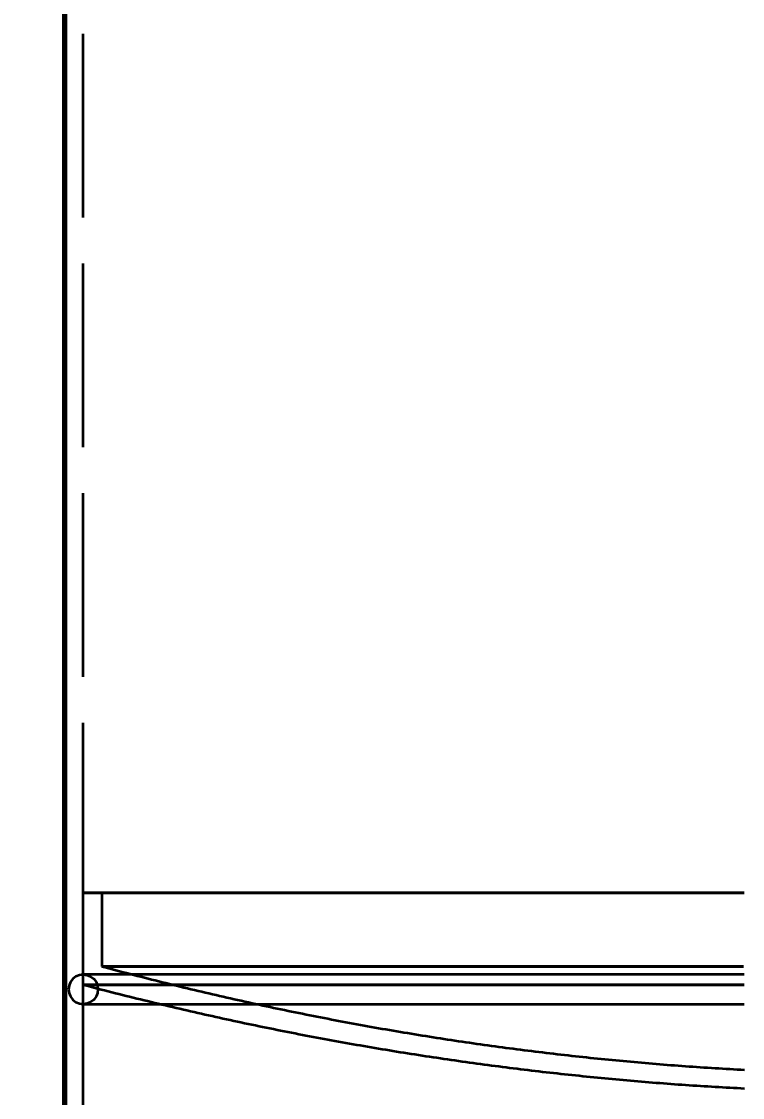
# Model space of a CAD drawing. Header units: millimetres. Extents: x 0 to 1554, y 0 to 420.
# Drawn here: x 108.08 to 123.77, y 189.59 to 213.02 of the extents above; entities that cross this region are included whole.
import ezdxf

# ---------------------------------------------------------------- set-up
doc = ezdxf.new("R2010")
doc.units = ezdxf.units.MM
doc.linetypes.add('IRAM-E-TRAZOS', pattern=[5, 4, -1])
for name, color, linetype, lineweight in [('01-VISIBLE', 7, 'CONTINUOUS', 70), ('02-OCULTA', 4, 'IRAM-E-TRAZOS', 35), ('04-COTA', 3, 'CONTINUOUS', 18)]:
    doc.layers.add(name, color=color, linetype=linetype, lineweight=lineweight)
doc.styles.add('ISO3098', font='isocpeur.ttf')
doc.dimstyles.new('FLAMA-IRAM', dxfattribs={"dimtxt": 3.5, "dimasz": 3.5, "dimexe": 2, "dimexo": 1.5, "dimgap": 1, "dimtad": 1, "dimdec": 1, "dimtxsty": 'ISO3098', "dimblk": 'IRAM_FLECHA', "dimblk1": 'IRAM_FLECHA', "dimblk2": 'IRAM_FLECHA', "dimcen": 2.5, "dimclrd": 256, "dimclre": 256, "dimclrt": 256, "dimazin": 3, "dimtfac": 1, "dimtmove": 0, "dimatfit": 3, "dimlwd": 18, "dimlwe": 18})

# ---------------------------------------------------------------- blocks, each defined once
blk = doc.blocks.new('IRAM_FLECHA')
blk.add_solid([(0, 0), (-1, 0.125), (-1, -0.125)])

msp = doc.modelspace()

# ---------------------------------------------------------------- linework, layer by layer
at = {"layer": '01-VISIBLE'}
msp.add_line((109.025, 188.75), (109.025, 285.162), dxfattribs=at)
at = {"layer": '02-OCULTA'}
for p, q in [((109.425, 188.75), (109.425, 285.162)), ((109.425, 192.05), (109.425, 194.05)), ((109.825, 194.05), (109.825, 192.45))]:
    msp.add_line(p, q, dxfattribs=at)
for points in [[(123.802, 194.05), (123.714, 194.05), (123.625, 194.05), (123.536, 194.05), (123.447, 194.05), (123.359, 194.05), (123.27, 194.05), (123.181, 194.05), (123.092, 194.05), (123.004, 194.05), (122.915, 194.05), (122.826, 194.05), (122.737, 194.05), (122.649, 194.05), (122.56, 194.05), (122.471, 194.05), (122.382, 194.05), (122.294, 194.05), (122.205, 194.05), (122.116, 194.05), (122.027, 194.05), (121.939, 194.05), (121.85, 194.05), (121.761, 194.05), (121.672, 194.05), (121.584, 194.05), (121.495, 194.05), (121.406, 194.05), (121.317, 194.05), (121.229, 194.05), (121.14, 194.05), (121.051, 194.05), (120.962, 194.05), (120.874, 194.05), (120.785, 194.05), (120.696, 194.05), (120.607, 194.05), (120.519, 194.05), (120.43, 194.05), (120.341, 194.05), (120.252, 194.05), (120.164, 194.05), (120.075, 194.05), (119.986, 194.05), (119.897, 194.05), (119.809, 194.05), (119.72, 194.05), (119.631, 194.05), (119.542, 194.05), (119.454, 194.05), (119.365, 194.05), (119.276, 194.05), (119.187, 194.05), (119.099, 194.05), (119.01, 194.05), (118.921, 194.05), (118.832, 194.05), (118.744, 194.05), (118.655, 194.05), (118.566, 194.05), (118.477, 194.05), (118.389, 194.05), (118.3, 194.05), (118.211, 194.05), (118.122, 194.05), (118.034, 194.05), (117.945, 194.05), (117.856, 194.05), (117.767, 194.05), (117.679, 194.05), (117.59, 194.05), (117.501, 194.05), (117.412, 194.05), (117.324, 194.05), (117.235, 194.05), (117.146, 194.05), (117.057, 194.05), (116.969, 194.05), (116.88, 194.05), (116.791, 194.05), (116.702, 194.05), (116.614, 194.05), (116.525, 194.05), (116.436, 194.05), (116.347, 194.05), (116.259, 194.05), (116.17, 194.05), (116.081, 194.05), (115.992, 194.05), (115.904, 194.05), (115.815, 194.05), (115.726, 194.05), (115.637, 194.05), (115.549, 194.05), (115.46, 194.05), (115.371, 194.05), (115.282, 194.05), (115.194, 194.05), (115.105, 194.05), (115.016, 194.05), (114.927, 194.05), (114.839, 194.05), (114.75, 194.05), (114.661, 194.05), (114.572, 194.05), (114.484, 194.05), (114.395, 194.05), (114.306, 194.05), (114.217, 194.05), (114.129, 194.05), (114.04, 194.05), (113.951, 194.05), (113.862, 194.05), (113.774, 194.05), (113.685, 194.05), (113.596, 194.05), (113.507, 194.05), (113.419, 194.05), (113.33, 194.05), (113.241, 194.05), (113.152, 194.05), (113.064, 194.05), (112.975, 194.05), (112.886, 194.05), (112.797, 194.05), (112.709, 194.05), (112.62, 194.05), (112.531, 194.05), (112.442, 194.05), (112.354, 194.05), (112.265, 194.05), (112.176, 194.05), (112.087, 194.05), (111.999, 194.05), (111.91, 194.05), (111.821, 194.05), (111.732, 194.05), (111.644, 194.05), (111.555, 194.05), (111.466, 194.05), (111.377, 194.05), (111.289, 194.05), (111.2, 194.05), (111.111, 194.05), (111.022, 194.05), (110.934, 194.05), (110.845, 194.05), (110.756, 194.05), (110.667, 194.05), (110.579, 194.05), (110.49, 194.05), (110.401, 194.05), (110.312, 194.05), (110.224, 194.05), (110.135, 194.05), (110.046, 194.05), (109.957, 194.05), (109.869, 194.05), (109.78, 194.05), (109.691, 194.05), (109.602, 194.05), (109.514, 194.05), (109.425, 194.05)], [(109.425, 194.05), (109.514, 194.05), (109.602, 194.05), (109.691, 194.05), (109.78, 194.05), (109.869, 194.05), (109.957, 194.05), (110.046, 194.05), (110.135, 194.05), (110.224, 194.05), (110.312, 194.05), (110.401, 194.05), (110.49, 194.05), (110.579, 194.05), (110.667, 194.05), (110.756, 194.05), (110.845, 194.05), (110.934, 194.05), (111.022, 194.05), (111.111, 194.05), (111.2, 194.05), (111.289, 194.05), (111.377, 194.05), (111.466, 194.05), (111.555, 194.05), (111.644, 194.05), (111.732, 194.05), (111.821, 194.05), (111.91, 194.05), (111.999, 194.05), (112.087, 194.05), (112.176, 194.05), (112.265, 194.05), (112.354, 194.05), (112.442, 194.05), (112.531, 194.05), (112.62, 194.05), (112.709, 194.05), (112.797, 194.05), (112.886, 194.05), (112.975, 194.05), (113.064, 194.05), (113.152, 194.05), (113.241, 194.05), (113.33, 194.05), (113.419, 194.05), (113.507, 194.05), (113.596, 194.05), (113.685, 194.05), (113.774, 194.05), (113.862, 194.05), (113.951, 194.05), (114.04, 194.05), (114.129, 194.05), (114.217, 194.05), (114.306, 194.05), (114.395, 194.05), (114.484, 194.05), (114.572, 194.05), (114.661, 194.05), (114.75, 194.05), (114.839, 194.05), (114.927, 194.05), (115.016, 194.05), (115.105, 194.05), (115.194, 194.05), (115.282, 194.05), (115.371, 194.05), (115.46, 194.05), (115.549, 194.05), (115.637, 194.05), (115.726, 194.05), (115.815, 194.05), (115.904, 194.05), (115.992, 194.05), (116.081, 194.05), (116.17, 194.05), (116.259, 194.05), (116.347, 194.05), (116.436, 194.05), (116.525, 194.05), (116.614, 194.05), (116.702, 194.05), (116.791, 194.05), (116.88, 194.05), (116.969, 194.05), (117.057, 194.05), (117.146, 194.05), (117.235, 194.05), (117.324, 194.05), (117.412, 194.05), (117.501, 194.05), (117.59, 194.05), (117.679, 194.05), (117.767, 194.05), (117.856, 194.05), (117.945, 194.05), (118.034, 194.05), (118.122, 194.05), (118.211, 194.05), (118.3, 194.05), (118.389, 194.05), (118.477, 194.05), (118.566, 194.05), (118.655, 194.05), (118.744, 194.05), (118.832, 194.05), (118.921, 194.05), (119.01, 194.05), (119.099, 194.05), (119.187, 194.05), (119.276, 194.05), (119.365, 194.05), (119.454, 194.05), (119.542, 194.05), (119.631, 194.05), (119.72, 194.05), (119.809, 194.05), (119.897, 194.05), (119.986, 194.05), (120.075, 194.05), (120.164, 194.05), (120.252, 194.05), (120.341, 194.05), (120.43, 194.05), (120.519, 194.05), (120.607, 194.05), (120.696, 194.05), (120.785, 194.05), (120.874, 194.05), (120.962, 194.05), (121.051, 194.05), (121.14, 194.05), (121.229, 194.05), (121.317, 194.05), (121.406, 194.05), (121.495, 194.05), (121.584, 194.05), (121.672, 194.05), (121.761, 194.05), (121.85, 194.05), (121.939, 194.05), (122.027, 194.05), (122.116, 194.05), (122.205, 194.05), (122.294, 194.05), (122.382, 194.05), (122.471, 194.05), (122.56, 194.05), (122.649, 194.05), (122.737, 194.05), (122.826, 194.05), (122.915, 194.05), (123.004, 194.05), (123.092, 194.05), (123.181, 194.05), (123.27, 194.05), (123.359, 194.05), (123.447, 194.05), (123.536, 194.05), (123.625, 194.05), (123.714, 194.05), (123.802, 194.05)], [(123.792, 194.05), (123.705, 194.05), (123.618, 194.05), (123.532, 194.05), (123.445, 194.05), (123.358, 194.05), (123.271, 194.05), (123.184, 194.05), (123.098, 194.05), (123.011, 194.05), (122.924, 194.05), (122.838, 194.05), (122.751, 194.05), (122.664, 194.05), (122.577, 194.05), (122.491, 194.05), (122.404, 194.05), (122.317, 194.05), (122.23, 194.05), (122.144, 194.05), (122.057, 194.05), (121.97, 194.05), (121.883, 194.05), (121.797, 194.05), (121.71, 194.05), (121.623, 194.05), (121.536, 194.05), (121.45, 194.05), (121.363, 194.05), (121.276, 194.05), (121.189, 194.05), (121.103, 194.05), (121.016, 194.05), (120.929, 194.05), (120.842, 194.05), (120.755, 194.05), (120.669, 194.05), (120.582, 194.05), (120.495, 194.05), (120.409, 194.05), (120.322, 194.05), (120.235, 194.05), (120.148, 194.05), (120.062, 194.05), (119.975, 194.05), (119.888, 194.05), (119.801, 194.05), (119.715, 194.05), (119.628, 194.05), (119.541, 194.05), (119.454, 194.05), (119.368, 194.05), (119.281, 194.05), (119.194, 194.05), (119.107, 194.05), (119.02, 194.05), (118.934, 194.05), (118.847, 194.05), (118.76, 194.05), (118.674, 194.05), (118.587, 194.05), (118.5, 194.05), (118.413, 194.05), (118.327, 194.05), (118.24, 194.05), (118.153, 194.05), (118.066, 194.05), (117.98, 194.05), (117.893, 194.05), (117.806, 194.05), (117.719, 194.05), (117.633, 194.05), (117.546, 194.05), (117.459, 194.05), (117.372, 194.05), (117.286, 194.05), (117.199, 194.05), (117.112, 194.05), (117.025, 194.05), (116.939, 194.05), (116.852, 194.05), (116.765, 194.05), (116.678, 194.05), (116.592, 194.05), (116.505, 194.05), (116.418, 194.05), (116.331, 194.05), (116.245, 194.05), (116.158, 194.05), (116.071, 194.05), (115.984, 194.05), (115.898, 194.05), (115.811, 194.05), (115.724, 194.05), (115.637, 194.05), (115.551, 194.05), (115.464, 194.05), (115.377, 194.05), (115.29, 194.05), (115.204, 194.05), (115.117, 194.05), (115.03, 194.05), (114.943, 194.05), (114.857, 194.05), (114.77, 194.05), (114.683, 194.05), (114.596, 194.05), (114.51, 194.05), (114.423, 194.05), (114.336, 194.05), (114.249, 194.05), (114.162, 194.05), (114.076, 194.05), (113.989, 194.05), (113.902, 194.05), (113.816, 194.05), (113.729, 194.05), (113.642, 194.05), (113.555, 194.05), (113.469, 194.05), (113.382, 194.05), (113.295, 194.05), (113.208, 194.05), (113.121, 194.05), (113.035, 194.05), (112.948, 194.05), (112.861, 194.05), (112.775, 194.05), (112.688, 194.05), (112.601, 194.05), (112.514, 194.05), (112.428, 194.05), (112.341, 194.05), (112.254, 194.05), (112.167, 194.05), (112.081, 194.05), (111.994, 194.05), (111.907, 194.05), (111.82, 194.05), (111.734, 194.05), (111.647, 194.05), (111.56, 194.05), (111.473, 194.05), (111.386, 194.05), (111.3, 194.05), (111.213, 194.05), (111.126, 194.05), (111.04, 194.05), (110.953, 194.05), (110.866, 194.05), (110.779, 194.05), (110.693, 194.05), (110.606, 194.05), (110.519, 194.05), (110.432, 194.05), (110.346, 194.05), (110.259, 194.05), (110.172, 194.05), (110.085, 194.05), (109.999, 194.05), (109.912, 194.05), (109.825, 194.05)], [(109.825, 194.05), (109.912, 194.05), (109.999, 194.05), (110.085, 194.05), (110.172, 194.05), (110.259, 194.05), (110.346, 194.05), (110.432, 194.05), (110.519, 194.05), (110.606, 194.05), (110.693, 194.05), (110.779, 194.05), (110.866, 194.05), (110.953, 194.05), (111.04, 194.05), (111.126, 194.05), (111.213, 194.05), (111.3, 194.05), (111.386, 194.05), (111.473, 194.05), (111.56, 194.05), (111.647, 194.05), (111.734, 194.05), (111.82, 194.05), (111.907, 194.05), (111.994, 194.05), (112.081, 194.05), (112.167, 194.05), (112.254, 194.05), (112.341, 194.05), (112.428, 194.05), (112.514, 194.05), (112.601, 194.05), (112.688, 194.05), (112.775, 194.05), (112.861, 194.05), (112.948, 194.05), (113.035, 194.05), (113.121, 194.05), (113.208, 194.05), (113.295, 194.05), (113.382, 194.05), (113.469, 194.05), (113.555, 194.05), (113.642, 194.05), (113.729, 194.05), (113.816, 194.05), (113.902, 194.05), (113.989, 194.05), (114.076, 194.05), (114.162, 194.05), (114.249, 194.05), (114.336, 194.05), (114.423, 194.05), (114.51, 194.05), (114.596, 194.05), (114.683, 194.05), (114.77, 194.05), (114.857, 194.05), (114.943, 194.05), (115.03, 194.05), (115.117, 194.05), (115.204, 194.05), (115.29, 194.05), (115.377, 194.05), (115.464, 194.05), (115.551, 194.05), (115.637, 194.05), (115.724, 194.05), (115.811, 194.05), (115.898, 194.05), (115.984, 194.05), (116.071, 194.05), (116.158, 194.05), (116.245, 194.05), (116.331, 194.05), (116.418, 194.05), (116.505, 194.05), (116.592, 194.05), (116.678, 194.05), (116.765, 194.05), (116.852, 194.05), (116.939, 194.05), (117.025, 194.05), (117.112, 194.05), (117.199, 194.05), (117.286, 194.05), (117.372, 194.05), (117.459, 194.05), (117.546, 194.05), (117.633, 194.05), (117.719, 194.05), (117.806, 194.05), (117.893, 194.05), (117.98, 194.05), (118.066, 194.05), (118.153, 194.05), (118.24, 194.05), (118.327, 194.05), (118.413, 194.05), (118.5, 194.05), (118.587, 194.05), (118.674, 194.05), (118.76, 194.05), (118.847, 194.05), (118.934, 194.05), (119.02, 194.05), (119.107, 194.05), (119.194, 194.05), (119.281, 194.05), (119.368, 194.05), (119.454, 194.05), (119.541, 194.05), (119.628, 194.05), (119.715, 194.05), (119.801, 194.05), (119.888, 194.05), (119.975, 194.05), (120.062, 194.05), (120.148, 194.05), (120.235, 194.05), (120.322, 194.05), (120.409, 194.05), (120.495, 194.05), (120.582, 194.05), (120.669, 194.05), (120.755, 194.05), (120.842, 194.05), (120.929, 194.05), (121.016, 194.05), (121.103, 194.05), (121.189, 194.05), (121.276, 194.05), (121.363, 194.05), (121.45, 194.05), (121.536, 194.05), (121.623, 194.05), (121.71, 194.05), (121.797, 194.05), (121.883, 194.05), (121.97, 194.05), (122.057, 194.05), (122.144, 194.05), (122.23, 194.05), (122.317, 194.05), (122.404, 194.05), (122.491, 194.05), (122.577, 194.05), (122.664, 194.05), (122.751, 194.05), (122.838, 194.05), (122.924, 194.05), (123.011, 194.05), (123.098, 194.05), (123.184, 194.05), (123.271, 194.05), (123.358, 194.05), (123.445, 194.05), (123.532, 194.05), (123.618, 194.05), (123.705, 194.05), (123.792, 194.05)], [(123.792, 192.45), (123.705, 192.45), (123.618, 192.45), (123.532, 192.45), (123.445, 192.45), (123.358, 192.45), (123.271, 192.45), (123.184, 192.45), (123.098, 192.45), (123.011, 192.45), (122.924, 192.45), (122.838, 192.45), (122.751, 192.45), (122.664, 192.45), (122.577, 192.45), (122.491, 192.45), (122.404, 192.45), (122.317, 192.45), (122.23, 192.45), (122.144, 192.45), (122.057, 192.45), (121.97, 192.45), (121.883, 192.45), (121.797, 192.45), (121.71, 192.45), (121.623, 192.45), (121.536, 192.45), (121.45, 192.45), (121.363, 192.45), (121.276, 192.45), (121.189, 192.45), (121.103, 192.45), (121.016, 192.45), (120.929, 192.45), (120.842, 192.45), (120.755, 192.45), (120.669, 192.45), (120.582, 192.45), (120.495, 192.45), (120.409, 192.45), (120.322, 192.45), (120.235, 192.45), (120.148, 192.45), (120.062, 192.45), (119.975, 192.45), (119.888, 192.45), (119.801, 192.45), (119.715, 192.45), (119.628, 192.45), (119.541, 192.45), (119.454, 192.45), (119.368, 192.45), (119.281, 192.45), (119.194, 192.45), (119.107, 192.45), (119.02, 192.45), (118.934, 192.45), (118.847, 192.45), (118.76, 192.45), (118.674, 192.45), (118.587, 192.45), (118.5, 192.45), (118.413, 192.45), (118.327, 192.45), (118.24, 192.45), (118.153, 192.45), (118.066, 192.45), (117.98, 192.45), (117.893, 192.45), (117.806, 192.45), (117.719, 192.45), (117.633, 192.45), (117.546, 192.45), (117.459, 192.45), (117.372, 192.45), (117.286, 192.45), (117.199, 192.45), (117.112, 192.45), (117.025, 192.45), (116.939, 192.45), (116.852, 192.45), (116.765, 192.45), (116.678, 192.45), (116.592, 192.45), (116.505, 192.45), (116.418, 192.45), (116.331, 192.45), (116.245, 192.45), (116.158, 192.45), (116.071, 192.45), (115.984, 192.45), (115.898, 192.45), (115.811, 192.45), (115.724, 192.45), (115.637, 192.45), (115.551, 192.45), (115.464, 192.45), (115.377, 192.45), (115.29, 192.45), (115.204, 192.45), (115.117, 192.45), (115.03, 192.45), (114.943, 192.45), (114.857, 192.45), (114.77, 192.45), (114.683, 192.45), (114.596, 192.45), (114.51, 192.45), (114.423, 192.45), (114.336, 192.45), (114.249, 192.45), (114.162, 192.45), (114.076, 192.45), (113.989, 192.45), (113.902, 192.45), (113.816, 192.45), (113.729, 192.45), (113.642, 192.45), (113.555, 192.45), (113.469, 192.45), (113.382, 192.45), (113.295, 192.45), (113.208, 192.45), (113.121, 192.45), (113.035, 192.45), (112.948, 192.45), (112.861, 192.45), (112.775, 192.45), (112.688, 192.45), (112.601, 192.45), (112.514, 192.45), (112.428, 192.45), (112.341, 192.45), (112.254, 192.45), (112.167, 192.45), (112.081, 192.45), (111.994, 192.45), (111.907, 192.45), (111.82, 192.45), (111.734, 192.45), (111.647, 192.45), (111.56, 192.45), (111.473, 192.45), (111.386, 192.45), (111.3, 192.45), (111.213, 192.45), (111.126, 192.45), (111.04, 192.45), (110.953, 192.45), (110.866, 192.45), (110.779, 192.45), (110.693, 192.45), (110.606, 192.45), (110.519, 192.45), (110.432, 192.45), (110.346, 192.45), (110.259, 192.45), (110.172, 192.45), (110.085, 192.45), (109.999, 192.45), (109.912, 192.45), (109.825, 192.45)], [(109.825, 192.45), (109.912, 192.45), (109.999, 192.45), (110.085, 192.45), (110.172, 192.45), (110.259, 192.45), (110.346, 192.45), (110.432, 192.45), (110.519, 192.45), (110.606, 192.45), (110.693, 192.45), (110.779, 192.45), (110.866, 192.45), (110.953, 192.45), (111.04, 192.45), (111.126, 192.45), (111.213, 192.45), (111.3, 192.45), (111.386, 192.45), (111.473, 192.45), (111.56, 192.45), (111.647, 192.45), (111.734, 192.45), (111.82, 192.45), (111.907, 192.45), (111.994, 192.45), (112.081, 192.45), (112.167, 192.45), (112.254, 192.45), (112.341, 192.45), (112.428, 192.45), (112.514, 192.45), (112.601, 192.45), (112.688, 192.45), (112.775, 192.45), (112.861, 192.45), (112.948, 192.45), (113.035, 192.45), (113.121, 192.45), (113.208, 192.45), (113.295, 192.45), (113.382, 192.45), (113.469, 192.45), (113.555, 192.45), (113.642, 192.45), (113.729, 192.45), (113.816, 192.45), (113.902, 192.45), (113.989, 192.45), (114.076, 192.45), (114.162, 192.45), (114.249, 192.45), (114.336, 192.45), (114.423, 192.45), (114.51, 192.45), (114.596, 192.45), (114.683, 192.45), (114.77, 192.45), (114.857, 192.45), (114.943, 192.45), (115.03, 192.45), (115.117, 192.45), (115.204, 192.45), (115.29, 192.45), (115.377, 192.45), (115.464, 192.45), (115.551, 192.45), (115.637, 192.45), (115.724, 192.45), (115.811, 192.45), (115.898, 192.45), (115.984, 192.45), (116.071, 192.45), (116.158, 192.45), (116.245, 192.45), (116.331, 192.45), (116.418, 192.45), (116.505, 192.45), (116.592, 192.45), (116.678, 192.45), (116.765, 192.45), (116.852, 192.45), (116.939, 192.45), (117.025, 192.45), (117.112, 192.45), (117.199, 192.45), (117.286, 192.45), (117.372, 192.45), (117.459, 192.45), (117.546, 192.45), (117.633, 192.45), (117.719, 192.45), (117.806, 192.45), (117.893, 192.45), (117.98, 192.45), (118.066, 192.45), (118.153, 192.45), (118.24, 192.45), (118.327, 192.45), (118.413, 192.45), (118.5, 192.45), (118.587, 192.45), (118.674, 192.45), (118.76, 192.45), (118.847, 192.45), (118.934, 192.45), (119.02, 192.45), (119.107, 192.45), (119.194, 192.45), (119.281, 192.45), (119.368, 192.45), (119.454, 192.45), (119.541, 192.45), (119.628, 192.45), (119.715, 192.45), (119.801, 192.45), (119.888, 192.45), (119.975, 192.45), (120.062, 192.45), (120.148, 192.45), (120.235, 192.45), (120.322, 192.45), (120.409, 192.45), (120.495, 192.45), (120.582, 192.45), (120.669, 192.45), (120.755, 192.45), (120.842, 192.45), (120.929, 192.45), (121.016, 192.45), (121.103, 192.45), (121.189, 192.45), (121.276, 192.45), (121.363, 192.45), (121.45, 192.45), (121.536, 192.45), (121.623, 192.45), (121.71, 192.45), (121.797, 192.45), (121.883, 192.45), (121.97, 192.45), (122.057, 192.45), (122.144, 192.45), (122.23, 192.45), (122.317, 192.45), (122.404, 192.45), (122.491, 192.45), (122.577, 192.45), (122.664, 192.45), (122.751, 192.45), (122.838, 192.45), (122.924, 192.45), (123.011, 192.45), (123.098, 192.45), (123.184, 192.45), (123.271, 192.45), (123.358, 192.45), (123.445, 192.45), (123.532, 192.45), (123.618, 192.45), (123.705, 192.45), (123.792, 192.45)], [(109.825, 192.45), (109.902, 192.429), (109.98, 192.408), (110.057, 192.388), (110.135, 192.367), (110.212, 192.347), (110.29, 192.326), (110.367, 192.306), (110.445, 192.286), (110.523, 192.266), (110.6, 192.246), (110.678, 192.226), (110.756, 192.206), (110.833, 192.186), (110.911, 192.166), (110.989, 192.147), (111.066, 192.127), (111.144, 192.108), (111.222, 192.088), (111.3, 192.069), (111.378, 192.05), (111.456, 192.031), (111.533, 192.012), (111.611, 191.993), (111.689, 191.974), (111.767, 191.955), (111.845, 191.937), (111.923, 191.918), (112.001, 191.9), (112.079, 191.881), (112.157, 191.863), (112.235, 191.845), (112.314, 191.827), (112.392, 191.809), (112.47, 191.791), (112.548, 191.773), (112.626, 191.755), (112.704, 191.738), (112.783, 191.72), (112.861, 191.703), (112.939, 191.685), (113.017, 191.668), (113.096, 191.651), (113.174, 191.634), (113.252, 191.617), (113.331, 191.6), (113.409, 191.583), (113.488, 191.566), (113.566, 191.55), (113.645, 191.533), (113.723, 191.517), (113.801, 191.5), (113.88, 191.484), (113.958, 191.468), (114.037, 191.452), (114.116, 191.436), (114.194, 191.42), (114.273, 191.404), (114.351, 191.388), (114.43, 191.373), (114.509, 191.357), (114.587, 191.342), (114.666, 191.326), (114.745, 191.311), (114.823, 191.296), (114.902, 191.281), (114.981, 191.266), (115.06, 191.251), (115.139, 191.236), (115.217, 191.221), (115.296, 191.207), (115.375, 191.192), (115.454, 191.178), (115.533, 191.164), (115.612, 191.149), (115.691, 191.135), (115.77, 191.121), (115.849, 191.107), (115.927, 191.093), (116.006, 191.08), (116.085, 191.066), (116.164, 191.052), (116.244, 191.039), (116.323, 191.026), (116.402, 191.012), (116.481, 190.999), (116.56, 190.986), (116.639, 190.973), (116.718, 190.96), (116.797, 190.947), (116.876, 190.934), (116.956, 190.922), (117.035, 190.909), (117.114, 190.897), (117.193, 190.885), (117.272, 190.872), (117.352, 190.86), (117.431, 190.848), (117.51, 190.836), (117.589, 190.824), (117.669, 190.812), (117.748, 190.801), (117.827, 190.789), (117.907, 190.778), (117.986, 190.766), (118.065, 190.755), (118.145, 190.744), (118.224, 190.733), (118.304, 190.722), (118.383, 190.711), (118.463, 190.7), (118.542, 190.689), (118.621, 190.679), (118.701, 190.668), (118.78, 190.658), (118.86, 190.647), (118.939, 190.637), (119.019, 190.627), (119.099, 190.617), (119.178, 190.607), (119.258, 190.597), (119.337, 190.588), (119.417, 190.578), (119.496, 190.568), (119.576, 190.559), (119.656, 190.55), (119.735, 190.54), (119.815, 190.531), (119.895, 190.522), (119.974, 190.513), (120.054, 190.504), (120.134, 190.495), (120.213, 190.487), (120.293, 190.478), (120.373, 190.47), (120.453, 190.461), (120.532, 190.453), (120.612, 190.445), (120.692, 190.437), (120.772, 190.429), (120.851, 190.421), (120.931, 190.413), (121.011, 190.405), (121.091, 190.398), (121.171, 190.39), (121.25, 190.383), (121.33, 190.376), (121.41, 190.368), (121.49, 190.361), (121.57, 190.354), (121.65, 190.347), (121.73, 190.34), (121.81, 190.334), (121.889, 190.327), (121.969, 190.321), (122.049, 190.314), (122.129, 190.308), (122.209, 190.302), (122.289, 190.296), (122.369, 190.29), (122.449, 190.284), (122.529, 190.278), (122.609, 190.272), (122.689, 190.266), (122.769, 190.261), (122.849, 190.255), (122.929, 190.25), (123.009, 190.245), (123.089, 190.24), (123.169, 190.235), (123.249, 190.23), (123.329, 190.225), (123.409, 190.22), (123.489, 190.216), (123.569, 190.211), (123.649, 190.207), (123.729, 190.202), (123.809, 190.198)], [(109.425, 192.27), (109.342, 192.259), (109.265, 192.227), (109.199, 192.176), (109.148, 192.11), (109.116, 192.033), (109.105, 191.95)], [(123.802, 192.27), (123.714, 192.27), (123.625, 192.27), (123.536, 192.27), (123.447, 192.27), (123.359, 192.27), (123.27, 192.27), (123.181, 192.27), (123.092, 192.27), (123.004, 192.27), (122.915, 192.27), (122.826, 192.27), (122.737, 192.27), (122.649, 192.27), (122.56, 192.27), (122.471, 192.27), (122.382, 192.27), (122.294, 192.27), (122.205, 192.27), (122.116, 192.27), (122.027, 192.27), (121.939, 192.27), (121.85, 192.27), (121.761, 192.27), (121.672, 192.27), (121.584, 192.27), (121.495, 192.27), (121.406, 192.27), (121.317, 192.27), (121.229, 192.27), (121.14, 192.27), (121.051, 192.27), (120.962, 192.27), (120.874, 192.27), (120.785, 192.27), (120.696, 192.27), (120.607, 192.27), (120.519, 192.27), (120.43, 192.27), (120.341, 192.27), (120.252, 192.27), (120.164, 192.27), (120.075, 192.27), (119.986, 192.27), (119.897, 192.27), (119.809, 192.27), (119.72, 192.27), (119.631, 192.27), (119.542, 192.27), (119.454, 192.27), (119.365, 192.27), (119.276, 192.27), (119.187, 192.27), (119.099, 192.27), (119.01, 192.27), (118.921, 192.27), (118.832, 192.27), (118.744, 192.27), (118.655, 192.27), (118.566, 192.27), (118.477, 192.27), (118.389, 192.27), (118.3, 192.27), (118.211, 192.27), (118.122, 192.27), (118.034, 192.27), (117.945, 192.27), (117.856, 192.27), (117.767, 192.27), (117.679, 192.27), (117.59, 192.27), (117.501, 192.27), (117.412, 192.27), (117.324, 192.27), (117.235, 192.27), (117.146, 192.27), (117.057, 192.27), (116.969, 192.27), (116.88, 192.27), (116.791, 192.27), (116.702, 192.27), (116.614, 192.27), (116.525, 192.27), (116.436, 192.27), (116.347, 192.27), (116.259, 192.27), (116.17, 192.27), (116.081, 192.27), (115.992, 192.27), (115.904, 192.27), (115.815, 192.27), (115.726, 192.27), (115.637, 192.27), (115.549, 192.27), (115.46, 192.27), (115.371, 192.27), (115.282, 192.27), (115.194, 192.27), (115.105, 192.27), (115.016, 192.27), (114.927, 192.27), (114.839, 192.27), (114.75, 192.27), (114.661, 192.27), (114.572, 192.27), (114.484, 192.27), (114.395, 192.27), (114.306, 192.27), (114.217, 192.27), (114.129, 192.27), (114.04, 192.27), (113.951, 192.27), (113.862, 192.27), (113.774, 192.27), (113.685, 192.27), (113.596, 192.27), (113.507, 192.27), (113.419, 192.27), (113.33, 192.27), (113.241, 192.27), (113.152, 192.27), (113.064, 192.27), (112.975, 192.27), (112.886, 192.27), (112.797, 192.27), (112.709, 192.27), (112.62, 192.27), (112.531, 192.27), (112.442, 192.27), (112.354, 192.27), (112.265, 192.27), (112.176, 192.27), (112.087, 192.27), (111.999, 192.27), (111.91, 192.27), (111.821, 192.27), (111.732, 192.27), (111.644, 192.27), (111.555, 192.27), (111.466, 192.27), (111.377, 192.27), (111.289, 192.27), (111.2, 192.27), (111.111, 192.27), (111.022, 192.27), (110.934, 192.27), (110.845, 192.27), (110.756, 192.27), (110.667, 192.27), (110.579, 192.27), (110.49, 192.27), (110.401, 192.27), (110.312, 192.27), (110.224, 192.27), (110.135, 192.27), (110.046, 192.27), (109.957, 192.27), (109.869, 192.27), (109.78, 192.27), (109.691, 192.27), (109.602, 192.27), (109.514, 192.27), (109.425, 192.27)], [(123.802, 192.27), (123.714, 192.27), (123.625, 192.27), (123.536, 192.27), (123.447, 192.27), (123.359, 192.27), (123.27, 192.27), (123.181, 192.27), (123.092, 192.27), (123.004, 192.27), (122.915, 192.27), (122.826, 192.27), (122.737, 192.27), (122.649, 192.27), (122.56, 192.27), (122.471, 192.27), (122.382, 192.27), (122.294, 192.27), (122.205, 192.27), (122.116, 192.27), (122.027, 192.27), (121.939, 192.27), (121.85, 192.27), (121.761, 192.27), (121.672, 192.27), (121.584, 192.27), (121.495, 192.27), (121.406, 192.27), (121.317, 192.27), (121.229, 192.27), (121.14, 192.27), (121.051, 192.27), (120.962, 192.27), (120.874, 192.27), (120.785, 192.27), (120.696, 192.27), (120.607, 192.27), (120.519, 192.27), (120.43, 192.27), (120.341, 192.27), (120.252, 192.27), (120.164, 192.27), (120.075, 192.27), (119.986, 192.27), (119.897, 192.27), (119.809, 192.27), (119.72, 192.27), (119.631, 192.27), (119.542, 192.27), (119.454, 192.27), (119.365, 192.27), (119.276, 192.27), (119.187, 192.27), (119.099, 192.27), (119.01, 192.27), (118.921, 192.27), (118.832, 192.27), (118.744, 192.27), (118.655, 192.27), (118.566, 192.27), (118.477, 192.27), (118.389, 192.27), (118.3, 192.27), (118.211, 192.27), (118.122, 192.27), (118.034, 192.27), (117.945, 192.27), (117.856, 192.27), (117.767, 192.27), (117.679, 192.27), (117.59, 192.27), (117.501, 192.27), (117.412, 192.27), (117.324, 192.27), (117.235, 192.27), (117.146, 192.27), (117.057, 192.27), (116.969, 192.27), (116.88, 192.27), (116.791, 192.27), (116.702, 192.27), (116.614, 192.27), (116.525, 192.27), (116.436, 192.27), (116.347, 192.27), (116.259, 192.27), (116.17, 192.27), (116.081, 192.27), (115.992, 192.27), (115.904, 192.27), (115.815, 192.27), (115.726, 192.27), (115.637, 192.27), (115.549, 192.27), (115.46, 192.27), (115.371, 192.27), (115.282, 192.27), (115.194, 192.27), (115.105, 192.27), (115.016, 192.27), (114.927, 192.27), (114.839, 192.27), (114.75, 192.27), (114.661, 192.27), (114.572, 192.27), (114.484, 192.27), (114.395, 192.27), (114.306, 192.27), (114.217, 192.27), (114.129, 192.27), (114.04, 192.27), (113.951, 192.27), (113.862, 192.27), (113.774, 192.27), (113.685, 192.27), (113.596, 192.27), (113.507, 192.27), (113.419, 192.27), (113.33, 192.27), (113.241, 192.27), (113.152, 192.27), (113.064, 192.27), (112.975, 192.27), (112.886, 192.27), (112.797, 192.27), (112.709, 192.27), (112.62, 192.27), (112.531, 192.27), (112.442, 192.27), (112.354, 192.27), (112.265, 192.27), (112.176, 192.27), (112.087, 192.27), (111.999, 192.27), (111.91, 192.27), (111.821, 192.27), (111.732, 192.27), (111.644, 192.27), (111.555, 192.27), (111.466, 192.27), (111.377, 192.27), (111.289, 192.27), (111.2, 192.27), (111.111, 192.27), (111.022, 192.27), (110.934, 192.27), (110.845, 192.27), (110.756, 192.27), (110.667, 192.27), (110.579, 192.27), (110.49, 192.27), (110.401, 192.27), (110.312, 192.27), (110.224, 192.27), (110.135, 192.27), (110.046, 192.27), (109.957, 192.27), (109.869, 192.27), (109.78, 192.27), (109.691, 192.27), (109.602, 192.27), (109.514, 192.27), (109.425, 192.27)], [(109.425, 192.27), (109.508, 192.259), (109.585, 192.227), (109.651, 192.176), (109.702, 192.11), (109.734, 192.033), (109.745, 191.95), (109.734, 191.867), (109.702, 191.79), (109.651, 191.724), (109.585, 191.673), (109.508, 191.641), (109.425, 191.63)], [(109.105, 191.95), (109.116, 191.867), (109.148, 191.79), (109.199, 191.724), (109.265, 191.673), (109.342, 191.641), (109.425, 191.63)], [(123.802, 192.05), (123.714, 192.05), (123.625, 192.05), (123.536, 192.05), (123.447, 192.05), (123.359, 192.05), (123.27, 192.05), (123.181, 192.05), (123.092, 192.05), (123.004, 192.05), (122.915, 192.05), (122.826, 192.05), (122.737, 192.05), (122.649, 192.05), (122.56, 192.05), (122.471, 192.05), (122.382, 192.05), (122.294, 192.05), (122.205, 192.05), (122.116, 192.05), (122.027, 192.05), (121.939, 192.05), (121.85, 192.05), (121.761, 192.05), (121.672, 192.05), (121.584, 192.05), (121.495, 192.05), (121.406, 192.05), (121.317, 192.05), (121.229, 192.05), (121.14, 192.05), (121.051, 192.05), (120.962, 192.05), (120.874, 192.05), (120.785, 192.05), (120.696, 192.05), (120.607, 192.05), (120.519, 192.05), (120.43, 192.05), (120.341, 192.05), (120.252, 192.05), (120.164, 192.05), (120.075, 192.05), (119.986, 192.05), (119.897, 192.05), (119.809, 192.05), (119.72, 192.05), (119.631, 192.05), (119.542, 192.05), (119.454, 192.05), (119.365, 192.05), (119.276, 192.05), (119.187, 192.05), (119.099, 192.05), (119.01, 192.05), (118.921, 192.05), (118.832, 192.05), (118.744, 192.05), (118.655, 192.05), (118.566, 192.05), (118.477, 192.05), (118.389, 192.05), (118.3, 192.05), (118.211, 192.05), (118.122, 192.05), (118.034, 192.05), (117.945, 192.05), (117.856, 192.05), (117.767, 192.05), (117.679, 192.05), (117.59, 192.05), (117.501, 192.05), (117.412, 192.05), (117.324, 192.05), (117.235, 192.05), (117.146, 192.05), (117.057, 192.05), (116.969, 192.05), (116.88, 192.05), (116.791, 192.05), (116.702, 192.05), (116.614, 192.05), (116.525, 192.05), (116.436, 192.05), (116.347, 192.05), (116.259, 192.05), (116.17, 192.05), (116.081, 192.05), (115.992, 192.05), (115.904, 192.05), (115.815, 192.05), (115.726, 192.05), (115.637, 192.05), (115.549, 192.05), (115.46, 192.05), (115.371, 192.05), (115.282, 192.05), (115.194, 192.05), (115.105, 192.05), (115.016, 192.05), (114.927, 192.05), (114.839, 192.05), (114.75, 192.05), (114.661, 192.05), (114.572, 192.05), (114.484, 192.05), (114.395, 192.05), (114.306, 192.05), (114.217, 192.05), (114.129, 192.05), (114.04, 192.05), (113.951, 192.05), (113.862, 192.05), (113.774, 192.05), (113.685, 192.05), (113.596, 192.05), (113.507, 192.05), (113.419, 192.05), (113.33, 192.05), (113.241, 192.05), (113.152, 192.05), (113.064, 192.05), (112.975, 192.05), (112.886, 192.05), (112.797, 192.05), (112.709, 192.05), (112.62, 192.05), (112.531, 192.05), (112.442, 192.05), (112.354, 192.05), (112.265, 192.05), (112.176, 192.05), (112.087, 192.05), (111.999, 192.05), (111.91, 192.05), (111.821, 192.05), (111.732, 192.05), (111.644, 192.05), (111.555, 192.05), (111.466, 192.05), (111.377, 192.05), (111.289, 192.05), (111.2, 192.05), (111.111, 192.05), (111.022, 192.05), (110.934, 192.05), (110.845, 192.05), (110.756, 192.05), (110.667, 192.05), (110.579, 192.05), (110.49, 192.05), (110.401, 192.05), (110.312, 192.05), (110.224, 192.05), (110.135, 192.05), (110.046, 192.05), (109.957, 192.05), (109.869, 192.05), (109.78, 192.05), (109.691, 192.05), (109.602, 192.05), (109.514, 192.05), (109.425, 192.05)], [(109.425, 192.05), (109.514, 192.05), (109.602, 192.05), (109.691, 192.05), (109.78, 192.05), (109.869, 192.05), (109.957, 192.05), (110.046, 192.05), (110.135, 192.05), (110.224, 192.05), (110.312, 192.05), (110.401, 192.05), (110.49, 192.05), (110.579, 192.05), (110.667, 192.05), (110.756, 192.05), (110.845, 192.05), (110.934, 192.05), (111.022, 192.05), (111.111, 192.05), (111.2, 192.05), (111.289, 192.05), (111.377, 192.05), (111.466, 192.05), (111.555, 192.05), (111.644, 192.05), (111.732, 192.05), (111.821, 192.05), (111.91, 192.05), (111.999, 192.05), (112.087, 192.05), (112.176, 192.05), (112.265, 192.05), (112.354, 192.05), (112.442, 192.05), (112.531, 192.05), (112.62, 192.05), (112.709, 192.05), (112.797, 192.05), (112.886, 192.05), (112.975, 192.05), (113.064, 192.05), (113.152, 192.05), (113.241, 192.05), (113.33, 192.05), (113.419, 192.05), (113.507, 192.05), (113.596, 192.05), (113.685, 192.05), (113.774, 192.05), (113.862, 192.05), (113.951, 192.05), (114.04, 192.05), (114.129, 192.05), (114.217, 192.05), (114.306, 192.05), (114.395, 192.05), (114.484, 192.05), (114.572, 192.05), (114.661, 192.05), (114.75, 192.05), (114.839, 192.05), (114.927, 192.05), (115.016, 192.05), (115.105, 192.05), (115.194, 192.05), (115.282, 192.05), (115.371, 192.05), (115.46, 192.05), (115.549, 192.05), (115.637, 192.05), (115.726, 192.05), (115.815, 192.05), (115.904, 192.05), (115.992, 192.05), (116.081, 192.05), (116.17, 192.05), (116.259, 192.05), (116.347, 192.05), (116.436, 192.05), (116.525, 192.05), (116.614, 192.05), (116.702, 192.05), (116.791, 192.05), (116.88, 192.05), (116.969, 192.05), (117.057, 192.05), (117.146, 192.05), (117.235, 192.05), (117.324, 192.05), (117.412, 192.05), (117.501, 192.05), (117.59, 192.05), (117.679, 192.05), (117.767, 192.05), (117.856, 192.05), (117.945, 192.05), (118.034, 192.05), (118.122, 192.05), (118.211, 192.05), (118.3, 192.05), (118.389, 192.05), (118.477, 192.05), (118.566, 192.05), (118.655, 192.05), (118.744, 192.05), (118.832, 192.05), (118.921, 192.05), (119.01, 192.05), (119.099, 192.05), (119.187, 192.05), (119.276, 192.05), (119.365, 192.05), (119.454, 192.05), (119.542, 192.05), (119.631, 192.05), (119.72, 192.05), (119.809, 192.05), (119.897, 192.05), (119.986, 192.05), (120.075, 192.05), (120.164, 192.05), (120.252, 192.05), (120.341, 192.05), (120.43, 192.05), (120.519, 192.05), (120.607, 192.05), (120.696, 192.05), (120.785, 192.05), (120.874, 192.05), (120.962, 192.05), (121.051, 192.05), (121.14, 192.05), (121.229, 192.05), (121.317, 192.05), (121.406, 192.05), (121.495, 192.05), (121.584, 192.05), (121.672, 192.05), (121.761, 192.05), (121.85, 192.05), (121.939, 192.05), (122.027, 192.05), (122.116, 192.05), (122.205, 192.05), (122.294, 192.05), (122.382, 192.05), (122.471, 192.05), (122.56, 192.05), (122.649, 192.05), (122.737, 192.05), (122.826, 192.05), (122.915, 192.05), (123.004, 192.05), (123.092, 192.05), (123.181, 192.05), (123.27, 192.05), (123.359, 192.05), (123.447, 192.05), (123.536, 192.05), (123.625, 192.05), (123.714, 192.05), (123.802, 192.05)], [(109.425, 192.05), (109.503, 192.03), (109.58, 192.009), (109.658, 191.989), (109.735, 191.969), (109.813, 191.949), (109.89, 191.929), (109.968, 191.909), (110.046, 191.889), (110.123, 191.869), (110.201, 191.85), (110.279, 191.83), (110.357, 191.811), (110.434, 191.791), (110.512, 191.772), (110.59, 191.753), (110.668, 191.734), (110.746, 191.715), (110.824, 191.696), (110.901, 191.677), (110.979, 191.658), (111.057, 191.639), (111.135, 191.621), (111.213, 191.602), (111.291, 191.584), (111.369, 191.565), (111.447, 191.547), (111.525, 191.529), (111.603, 191.511), (111.681, 191.493), (111.76, 191.475), (111.838, 191.457), (111.916, 191.439), (111.994, 191.422), (112.072, 191.404), (112.15, 191.387), (112.229, 191.369), (112.307, 191.352), (112.385, 191.335), (112.464, 191.317), (112.542, 191.3), (112.62, 191.283), (112.699, 191.266), (112.777, 191.25), (112.855, 191.233), (112.934, 191.216), (113.012, 191.2), (113.091, 191.183), (113.169, 191.167), (113.248, 191.151), (113.326, 191.134), (113.405, 191.118), (113.483, 191.102), (113.562, 191.086), (113.64, 191.071), (113.719, 191.055), (113.797, 191.039), (113.876, 191.024), (113.955, 191.008), (114.033, 190.993), (114.112, 190.977), (114.191, 190.962), (114.269, 190.947), (114.348, 190.932), (114.427, 190.917), (114.506, 190.902), (114.584, 190.887), (114.663, 190.873), (114.742, 190.858), (114.821, 190.844), (114.9, 190.829), (114.978, 190.815), (115.057, 190.801), (115.136, 190.786), (115.215, 190.772), (115.294, 190.758), (115.373, 190.744), (115.452, 190.731), (115.531, 190.717), (115.61, 190.703), (115.689, 190.69), (115.768, 190.676), (115.847, 190.663), (115.926, 190.65), (116.005, 190.637), (116.084, 190.624), (116.163, 190.611), (116.242, 190.598), (116.321, 190.585), (116.401, 190.572), (116.48, 190.56), (116.559, 190.547), (116.638, 190.535), (116.717, 190.522), (116.796, 190.51), (116.876, 190.498), (116.955, 190.486), (117.034, 190.474), (117.113, 190.462), (117.193, 190.45), (117.272, 190.438), (117.351, 190.427), (117.431, 190.415), (117.51, 190.404), (117.589, 190.392), (117.669, 190.381), (117.748, 190.37), (117.827, 190.359), (117.907, 190.348), (117.986, 190.337), (118.066, 190.326), (118.145, 190.316), (118.225, 190.305), (118.304, 190.294), (118.383, 190.284), (118.463, 190.274), (118.542, 190.263), (118.622, 190.253), (118.701, 190.243), (118.781, 190.233), (118.861, 190.223), (118.94, 190.214), (119.02, 190.204), (119.099, 190.194), (119.179, 190.185), (119.258, 190.175), (119.338, 190.166), (119.418, 190.157), (119.497, 190.148), (119.577, 190.139), (119.657, 190.13), (119.736, 190.121), (119.816, 190.112), (119.896, 190.104), (119.975, 190.095), (120.055, 190.087), (120.135, 190.078), (120.214, 190.07), (120.294, 190.062), (120.374, 190.054), (120.454, 190.046), (120.533, 190.038), (120.613, 190.03), (120.693, 190.022), (120.773, 190.014), (120.852, 190.007), (120.932, 189.999), (121.012, 189.992), (121.092, 189.985), (121.172, 189.978), (121.252, 189.971), (121.331, 189.964), (121.411, 189.957), (121.491, 189.95), (121.571, 189.943), (121.651, 189.937), (121.731, 189.93), (121.811, 189.924), (121.891, 189.917), (121.97, 189.911), (122.05, 189.905), (122.13, 189.899), (122.21, 189.893), (122.29, 189.887), (122.37, 189.881), (122.45, 189.876), (122.53, 189.87), (122.61, 189.865), (122.69, 189.859), (122.77, 189.854), (122.85, 189.849), (122.93, 189.844), (123.01, 189.839), (123.09, 189.834), (123.17, 189.829), (123.25, 189.824), (123.33, 189.82), (123.41, 189.815), (123.49, 189.811), (123.57, 189.807), (123.65, 189.802), (123.73, 189.798), (123.81, 189.794)], [(109.425, 191.63), (109.514, 191.63), (109.602, 191.63), (109.691, 191.63), (109.78, 191.63), (109.869, 191.63), (109.957, 191.63), (110.046, 191.63), (110.135, 191.63), (110.224, 191.63), (110.312, 191.63), (110.401, 191.63), (110.49, 191.63), (110.579, 191.63), (110.667, 191.63), (110.756, 191.63), (110.845, 191.63), (110.934, 191.63), (111.022, 191.63), (111.111, 191.63), (111.2, 191.63), (111.289, 191.63), (111.377, 191.63), (111.466, 191.63), (111.555, 191.63), (111.644, 191.63), (111.732, 191.63), (111.821, 191.63), (111.91, 191.63), (111.999, 191.63), (112.087, 191.63), (112.176, 191.63), (112.265, 191.63), (112.354, 191.63), (112.442, 191.63), (112.531, 191.63), (112.62, 191.63), (112.709, 191.63), (112.797, 191.63), (112.886, 191.63), (112.975, 191.63), (113.064, 191.63), (113.152, 191.63), (113.241, 191.63), (113.33, 191.63), (113.419, 191.63), (113.507, 191.63), (113.596, 191.63), (113.685, 191.63), (113.774, 191.63), (113.862, 191.63), (113.951, 191.63), (114.04, 191.63), (114.129, 191.63), (114.217, 191.63), (114.306, 191.63), (114.395, 191.63), (114.484, 191.63), (114.572, 191.63), (114.661, 191.63), (114.75, 191.63), (114.839, 191.63), (114.927, 191.63), (115.016, 191.63), (115.105, 191.63), (115.194, 191.63), (115.282, 191.63), (115.371, 191.63), (115.46, 191.63), (115.549, 191.63), (115.637, 191.63), (115.726, 191.63), (115.815, 191.63), (115.904, 191.63), (115.992, 191.63), (116.081, 191.63), (116.17, 191.63), (116.259, 191.63), (116.347, 191.63), (116.436, 191.63), (116.525, 191.63), (116.614, 191.63), (116.702, 191.63), (116.791, 191.63), (116.88, 191.63), (116.969, 191.63), (117.057, 191.63), (117.146, 191.63), (117.235, 191.63), (117.324, 191.63), (117.412, 191.63), (117.501, 191.63), (117.59, 191.63), (117.679, 191.63), (117.767, 191.63), (117.856, 191.63), (117.945, 191.63), (118.034, 191.63), (118.122, 191.63), (118.211, 191.63), (118.3, 191.63), (118.389, 191.63), (118.477, 191.63), (118.566, 191.63), (118.655, 191.63), (118.744, 191.63), (118.832, 191.63), (118.921, 191.63), (119.01, 191.63), (119.099, 191.63), (119.187, 191.63), (119.276, 191.63), (119.365, 191.63), (119.454, 191.63), (119.542, 191.63), (119.631, 191.63), (119.72, 191.63), (119.809, 191.63), (119.897, 191.63), (119.986, 191.63), (120.075, 191.63), (120.164, 191.63), (120.252, 191.63), (120.341, 191.63), (120.43, 191.63), (120.519, 191.63), (120.607, 191.63), (120.696, 191.63), (120.785, 191.63), (120.874, 191.63), (120.962, 191.63), (121.051, 191.63), (121.14, 191.63), (121.229, 191.63), (121.317, 191.63), (121.406, 191.63), (121.495, 191.63), (121.584, 191.63), (121.672, 191.63), (121.761, 191.63), (121.85, 191.63), (121.939, 191.63), (122.027, 191.63), (122.116, 191.63), (122.205, 191.63), (122.294, 191.63), (122.382, 191.63), (122.471, 191.63), (122.56, 191.63), (122.649, 191.63), (122.737, 191.63), (122.826, 191.63), (122.915, 191.63), (123.004, 191.63), (123.092, 191.63), (123.181, 191.63), (123.27, 191.63), (123.359, 191.63), (123.447, 191.63), (123.536, 191.63), (123.625, 191.63), (123.714, 191.63), (123.802, 191.63)], [(109.425, 191.63), (109.514, 191.63), (109.602, 191.63), (109.691, 191.63), (109.78, 191.63), (109.869, 191.63), (109.957, 191.63), (110.046, 191.63), (110.135, 191.63), (110.224, 191.63), (110.312, 191.63), (110.401, 191.63), (110.49, 191.63), (110.579, 191.63), (110.667, 191.63), (110.756, 191.63), (110.845, 191.63), (110.934, 191.63), (111.022, 191.63), (111.111, 191.63), (111.2, 191.63), (111.289, 191.63), (111.377, 191.63), (111.466, 191.63), (111.555, 191.63), (111.644, 191.63), (111.732, 191.63), (111.821, 191.63), (111.91, 191.63), (111.999, 191.63), (112.087, 191.63), (112.176, 191.63), (112.265, 191.63), (112.354, 191.63), (112.442, 191.63), (112.531, 191.63), (112.62, 191.63), (112.709, 191.63), (112.797, 191.63), (112.886, 191.63), (112.975, 191.63), (113.064, 191.63), (113.152, 191.63), (113.241, 191.63), (113.33, 191.63), (113.419, 191.63), (113.507, 191.63), (113.596, 191.63), (113.685, 191.63), (113.774, 191.63), (113.862, 191.63), (113.951, 191.63), (114.04, 191.63), (114.129, 191.63), (114.217, 191.63), (114.306, 191.63), (114.395, 191.63), (114.484, 191.63), (114.572, 191.63), (114.661, 191.63), (114.75, 191.63), (114.839, 191.63), (114.927, 191.63), (115.016, 191.63), (115.105, 191.63), (115.194, 191.63), (115.282, 191.63), (115.371, 191.63), (115.46, 191.63), (115.549, 191.63), (115.637, 191.63), (115.726, 191.63), (115.815, 191.63), (115.904, 191.63), (115.992, 191.63), (116.081, 191.63), (116.17, 191.63), (116.259, 191.63), (116.347, 191.63), (116.436, 191.63), (116.525, 191.63), (116.614, 191.63), (116.702, 191.63), (116.791, 191.63), (116.88, 191.63), (116.969, 191.63), (117.057, 191.63), (117.146, 191.63), (117.235, 191.63), (117.324, 191.63), (117.412, 191.63), (117.501, 191.63), (117.59, 191.63), (117.679, 191.63), (117.767, 191.63), (117.856, 191.63), (117.945, 191.63), (118.034, 191.63), (118.122, 191.63), (118.211, 191.63), (118.3, 191.63), (118.389, 191.63), (118.477, 191.63), (118.566, 191.63), (118.655, 191.63), (118.744, 191.63), (118.832, 191.63), (118.921, 191.63), (119.01, 191.63), (119.099, 191.63), (119.187, 191.63), (119.276, 191.63), (119.365, 191.63), (119.454, 191.63), (119.542, 191.63), (119.631, 191.63), (119.72, 191.63), (119.809, 191.63), (119.897, 191.63), (119.986, 191.63), (120.075, 191.63), (120.164, 191.63), (120.252, 191.63), (120.341, 191.63), (120.43, 191.63), (120.519, 191.63), (120.607, 191.63), (120.696, 191.63), (120.785, 191.63), (120.874, 191.63), (120.962, 191.63), (121.051, 191.63), (121.14, 191.63), (121.229, 191.63), (121.317, 191.63), (121.406, 191.63), (121.495, 191.63), (121.584, 191.63), (121.672, 191.63), (121.761, 191.63), (121.85, 191.63), (121.939, 191.63), (122.027, 191.63), (122.116, 191.63), (122.205, 191.63), (122.294, 191.63), (122.382, 191.63), (122.471, 191.63), (122.56, 191.63), (122.649, 191.63), (122.737, 191.63), (122.826, 191.63), (122.915, 191.63), (123.004, 191.63), (123.092, 191.63), (123.181, 191.63), (123.27, 191.63), (123.359, 191.63), (123.447, 191.63), (123.536, 191.63), (123.625, 191.63), (123.714, 191.63), (123.802, 191.63)]]:
    msp.add_lwpolyline(points, dxfattribs=at)

# ---------------------------------------------------------------- dimensions: what is measured, and where the dimension line sits
at = {"layer": '04-COTA'}
for base, p1 in [((73.025, 188.75), (109.025, 188.75)), ((91.025, 189.71), (109.025, 189.71))]:
    msp.add_linear_dim(base=base, p1=p1, p2=(123.495, 301.25), angle=90, text='<>±0,8', dimstyle='FLAMA-IRAM', override={"dimlfac": 5}, dxfattribs=at).render()

doc.saveas('drawing.dxf')
